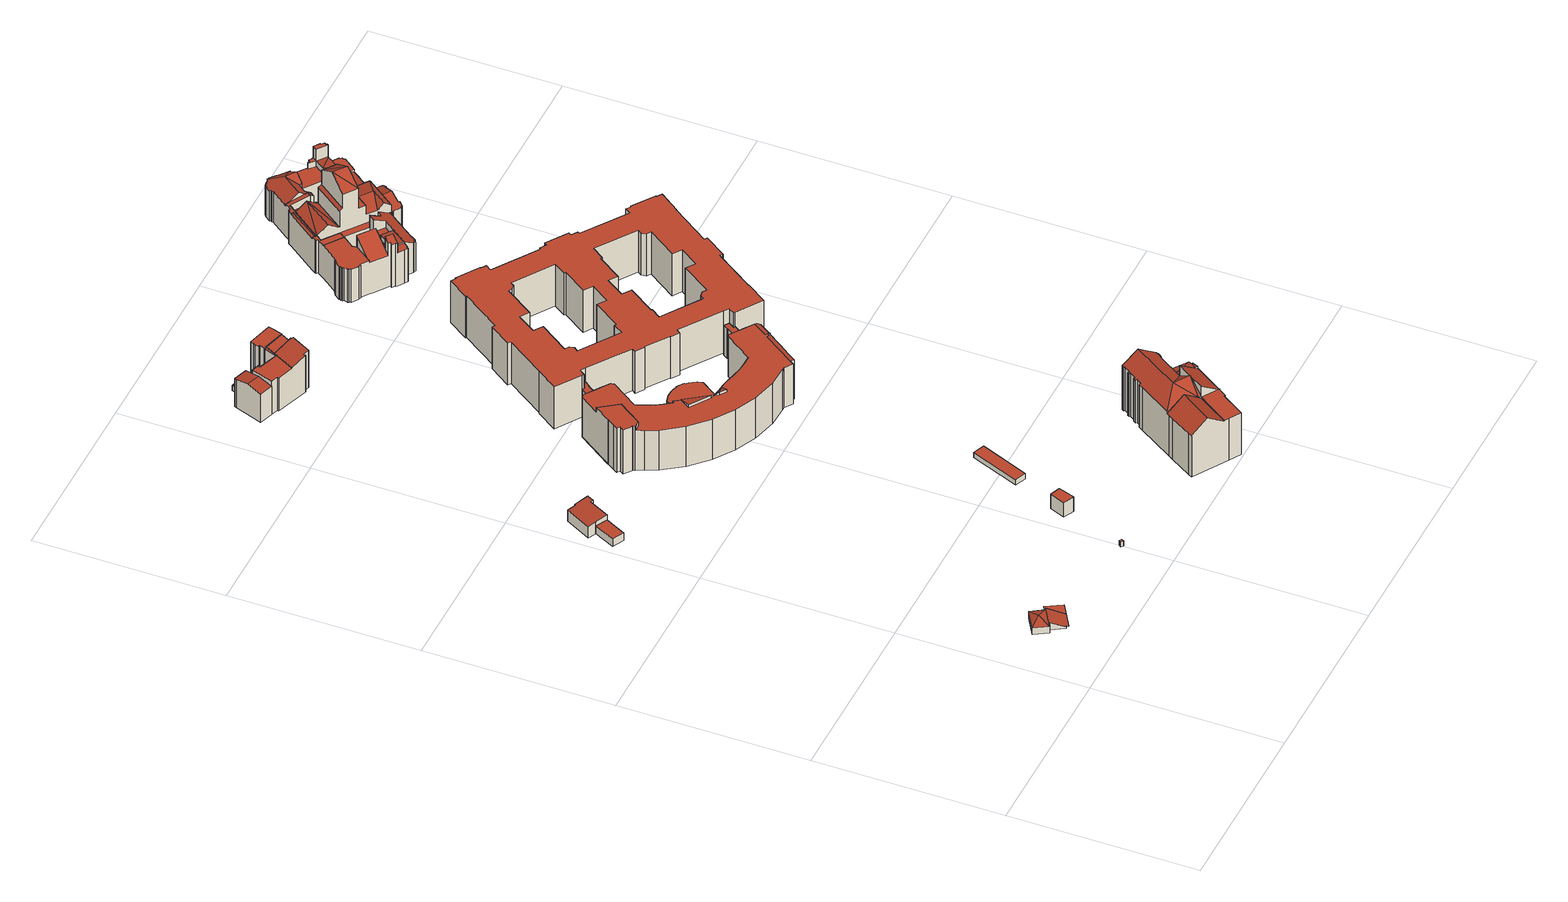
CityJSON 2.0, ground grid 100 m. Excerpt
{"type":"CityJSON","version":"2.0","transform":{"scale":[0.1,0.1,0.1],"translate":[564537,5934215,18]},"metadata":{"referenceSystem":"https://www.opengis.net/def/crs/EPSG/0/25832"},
"CityObjects":{
"building1":{"type":"Building","attributes":{"Gemeindeschluessel":"02100106","Geometrietyp2DReferenz":"3000","function":"31001_2080","roofType":"2100","measuredHeight":6.02,"storeysAboveGround":1},"address":[{"country":"Germany","locality":"Hamburg","thoroughfareName":"Glacischaussee","postcode":"20355"}],"geometry":[{"type":"Solid","lod":"2","boundaries":[[[[0,1,2]],[[3,1,0]],[[4,0,2,5]],[[6,7,8,9,10,11,12,13,14,15]],[[3,0,4]],[[16,17,18,19]],[[14,13,4,5]],[[12,11,18,20]],[[11,10,19,18]],[[10,9,21,19]],[[9,8,22,21]],[[8,7,23,22]],[[7,6,24,23]],[[6,15,25,24]],[[3,4,13,12,20,26]],[[26,20,18,17,16,19,21,22,23,24,25,27]],[[25,15,14,5,2,1,27]],[[27,1,3,26]]]],"semantics":{"surfaces":[{"type":"RoofSurface"},{"type":"WallSurface"},{"type":"GroundSurface"}],"values":[[0,0,0,0,0,0,1,1,1,1,1,1,1,1,1,2,1,1]]}}]},
"building2":{"type":"Building","attributes":{"Gemeindeschluessel":"02100106","Geometrietyp2DReferenz":"3000","function":"51009_1610","roofType":"1000","measuredHeight":4.71},"address":[{"country":"Germany","locality":"Hamburg","postcode":"20359"}],"geometry":[{"type":"Solid","lod":"2","boundaries":[[[[28,29,30,31]],[[32,33,34,35]],[[30,29,32,35]],[[29,28,33,32]],[[28,31,34,33]],[[31,30,35,34]]]],"semantics":{"surfaces":[{"type":"RoofSurface"},{"type":"GroundSurface"},{"type":"WallSurface"}],"values":[[0,1,2,2,2,2]]}}]},
"building3":{"type":"Building","attributes":{"Gemeindeschluessel":"02100106","Geometrietyp2DReferenz":"3000","function":"31001_3270","roofType":"1000","measuredHeight":8.21,"storeysAboveGround":2},"address":[{"country":"Germany","locality":"Hamburg","thoroughfareNumber":"20","thoroughfareName":"Glacischaussee","postcode":"20359"}],"geometry":[{"type":"Solid","lod":"2","boundaries":[[[[36,37,38,39,40,41,42,43,44]],[[45,46,47,48,49,50,51,52,53]],[[43,42,45,53]],[[42,41,46,45]],[[41,40,47,46]],[[40,39,48,47]],[[39,38,49,48]],[[38,37,50,49]],[[37,36,51,50]],[[36,44,52,51]],[[44,43,53,52]]]],"semantics":{"surfaces":[{"type":"RoofSurface"},{"type":"GroundSurface"},{"type":"WallSurface"}],"values":[[0,1,2,2,2,2,2,2,2,2,2]]}}]},
"building4":{"type":"Building","attributes":{"Gemeindeschluessel":"02100106","Geometrietyp2DReferenz":"3000","function":"31001_3270","roofType":"1000","measuredHeight":3,"storeysAboveGround":2},"address":[{"country":"Germany","locality":"Hamburg","thoroughfareName":"Glacischaussee","postcode":"20355"}],"geometry":[{"type":"Solid","lod":"2","boundaries":[[[[54,55,56,57]],[[58,59,60,61]],[[59,54,57,60]],[[58,55,54,59]],[[61,56,55,58]],[[60,57,56,61]]]],"semantics":{"surfaces":[{"type":"GroundSurface"},{"type":"RoofSurface"},{"type":"WallSurface"}],"values":[[0,1,2,2,2,2]]}}]},
"building5":{"type":"Building","attributes":{"Gemeindeschluessel":"02100106","Geometrietyp2DReferenz":"3000","function":"31001_2460","roofType":"1000","measuredHeight":9,"storeysAboveGround":1},"address":[{"country":"Germany","locality":"Hamburg","thoroughfareName":"Glacischaussee","postcode":"20355"}],"geometry":[{"type":"Solid","lod":"2","boundaries":[[[[62,63,64,65]],[[66,67,68,69]],[[67,62,65,68]],[[66,63,62,67]],[[69,64,63,66]],[[68,65,64,69]]]],"semantics":{"surfaces":[{"type":"GroundSurface"},{"type":"RoofSurface"},{"type":"WallSurface"}],"values":[[0,1,2,2,2,2]]}}]},
"building6":{"type":"Building","attributes":{"Gemeindeschluessel":"02100109","Geometrietyp2DReferenz":"3000","function":"31001_1120","roofType":"3100","measuredHeight":18.99,"storeysAboveGround":5},"address":[{"country":"Germany","locality":"Hamburg","thoroughfareNumber":"59","thoroughfareName":"Feldstraße","postcode":"20357"}],"geometry":[{"type":"Solid","lod":"2","boundaries":[[[[70,71,72,73]],[[74,75,76,77,71,70]],[[73,72,78,79]],[[77,76,80,81]],[[76,75,82,80]],[[75,74,83,82]],[[74,70,73,79,83]],[[72,71,77,81,78]],[[81,80,82,83,79,78]]]],"semantics":{"surfaces":[{"type":"RoofSurface"},{"type":"WallSurface"},{"type":"GroundSurface"}],"values":[[0,0,1,1,1,1,1,1,2]]}}]},
"building7":{"type":"Building","attributes":{"Gemeindeschluessel":"02100106","Geometrietyp2DReferenz":"3000","function":"31001_3270","roofType":"1000","measuredHeight":3.38,"storeysAboveGround":1},"address":[{"country":"Germany","locality":"Hamburg","thoroughfareName":"Glacischaussee","postcode":"20355"}],"geometry":[{"type":"Solid","lod":"2","boundaries":[[[[84,85,86,87]],[[88,89,90,91]],[[86,85,88,91]],[[85,84,89,88]],[[84,87,90,89]],[[87,86,91,90]]]],"semantics":{"surfaces":[{"type":"RoofSurface"},{"type":"GroundSurface"},{"type":"WallSurface"}],"values":[[0,1,2,2,2,2]]}}]},
"building8":{"type":"Building","attributes":{"Gemeindeschluessel":"02100109","Geometrietyp2DReferenz":"3000","function":"31001_2460","roofType":"1000","measuredHeight":3.24,"storeysAboveGround":1},"address":[{"country":"Germany","locality":"Hamburg","thoroughfareName":"Karolinenstraße","postcode":"20357"}],"geometry":[{"type":"Solid","lod":"2","boundaries":[[[[92,93,94,95]],[[93,96,97,94]],[[96,98,99,97]],[[95,100,101,92]],[[100,99,98,101]],[[100,95,94,97,99]],[[98,96,93,92,101]]]],"semantics":{"surfaces":[{"type":"WallSurface"},{"type":"GroundSurface"},{"type":"RoofSurface"}],"values":[[0,0,0,0,0,1,2]]}}]},
"building9":{"type":"Building","attributes":{"Gemeindeschluessel":"02100109","Geometrietyp2DReferenz":"3000","function":"31001_1120","roofType":"1000","measuredHeight":23.28,"storeysAboveGround":6},"address":[{"country":"Germany","locality":"Hamburg","thoroughfareNumber":"60","thoroughfareName":"Feldstraße","postcode":"20357"}],"geometry":[{"type":"Solid","lod":"2","boundaries":[[[[102,103,104,105,106,107,108,109]],[[110,111,112,113]],[[114,115,116,117]],[[115,118,119,116]],[[118,120,121,119]],[[120,122,123,121]],[[124,125,126,127]],[[125,114,117,126]],[[107,106,113,112]],[[105,104,128,129]],[[104,103,130,128]],[[103,102,131,130]],[[102,109,132,131]],[[128,130,131,132,127,126,117,116,119,121,123,133,134,129]],[[133,135,136,111,110,134]],[[134,110,113,106,105,129]],[[108,107,112,111,136,137]],[[132,109,108,137,124,127]],[[133,123,122,135]],[[122,120,118,115,114,125,124,137,136,135]]]],"semantics":{"surfaces":[{"type":"RoofSurface"},{"type":"WallSurface"},{"type":"GroundSurface"}],"values":[[0,0,1,1,1,1,1,1,1,1,1,1,1,2,1,1,1,1,1,0]]}}]},
"building10":{"type":"Building","attributes":{"Gemeindeschluessel":"02100106","Geometrietyp2DReferenz":"3000","function":"31001_3010","roofType":"1000","measuredHeight":27.4,"storeysAboveGround":7},"address":[{"country":"Germany","locality":"Hamburg","thoroughfareName":"Sievekingplatz","postcode":"20355"}],"geometry":[{"type":"Solid","lod":"2","boundaries":[[[[138,139,140,141,142,143,144,145]],[[146,147,148]],[[149,150,151,152,153,154,155,156,157,158,159,160,161,162,163,164,165,166]],[[167,146,148]],[[168,169,170]],[[168,170,171]],[[171,170,172]],[[171,172,173]],[[174,175,176,177,178,179,180,181]],[[182,183,184,185,186]],[[187,188,189,190,191,192]],[[193,194,195,196,197,198,199]],[[200,201,202,203]],[[201,204,205,202]],[[204,206,207,205]],[[208,209,210,211]],[[209,200,203,210]],[[212,213,214,215]],[[216,217,218,219]],[[220,221,222,223]],[[224,225,226,227]],[[225,228,229,226]],[[228,230,191,229]],[[231,232,145,144]],[[233,234,235,236]],[[143,142,237,238]],[[142,141,239,237]],[[141,140,240,239]],[[140,139,241,240]],[[139,138,242,241]],[[147,146,243,244]],[[148,147,244,245]],[[165,164,187,192]],[[164,163,246,187]],[[163,162,247,246]],[[162,161,248,247]],[[161,160,249,248]],[[160,159,250,249]],[[159,158,251,250]],[[158,157,252,251]],[[157,156,253,252]],[[156,155,254,253]],[[155,154,255,254]],[[154,153,256,255]],[[153,152,257,256]],[[152,151,258,257]],[[151,150,197,258]],[[150,149,198,197]],[[167,148,245,259]],[[172,170,260]],[[173,261,171]],[[173,172,260,261]],[[262,168,171]],[[263,264,265,199]],[[264,266,267,265]],[[268,269,270,271]],[[272,273,274,275]],[[276,277,278,279]],[[176,175,280,281]],[[175,174,282,280]],[[174,181,283,282]],[[284,285,286,287]],[[288,289,290,291]],[[292,293,294,295]],[[296,186,185]],[[297,178,177]],[[183,182,298,299]],[[300,301,302,303]],[[294,304,299,298,281,280,282,283,275,274,271,270,305,306,307,308,309,310,311,312,313,219,218,211,210,203,202,205,207,314,315,223,222,316,238,237,239,240,241,242,317,236,235,318,319,227,226,229,191,190,189,188,187,246,247,248,249,250,251,252,253,254,255,256,257,258,197,196,195,194,193,199,265,267,320,321,279,278,322,291,290,303,302,295]],[[306,305,323,324]],[[325,326,327,328,329,324,323,269,268,273,272,180,179,178,297,296,185,184,330,285,284,331,277,276,332,333,266,264,263,262,171,261,260,170,259,245,244,243,230,228,225,224,334,335,234,233,336,232,231,337,221,220,338,215,214,339,340]],[[216,341,342,213,212,343,206,204,201,200,209,208,217]],[[315,314,207,223]],[[207,206,343,338,220,223]],[[339,342,341,313,312,340]],[[224,227,319,334]],[[146,167,259,170,169,166,165,192,191,230,243]],[[326,310,309,327]],[[276,279,321,332]],[[323,305,270,269]],[[298,182,186,296,297,177,176,281]],[[184,183,299,304,330]],[[295,302,301,292]],[[303,290,289,300]],[[294,293,286,285,330,304]],[[322,331,284,287,288,291]],[[331,322,278,277]],[[283,181,180,272,275]],[[268,271,274,273]],[[332,321,320,333]],[[333,320,267,266]],[[262,263,199,198,149,166,169,168]],[[329,307,306,324]],[[327,309,308,328]],[[328,308,307,329]],[[233,236,317,336]],[[242,138,145,232,336,317]],[[316,337,231,144,143,238]],[[334,319,318,335]],[[335,318,235,234]],[[337,316,222,221]],[[325,311,310,326]],[[340,312,311,325]],[[216,219,313,341]],[[342,339,214,213]],[[208,211,218,217]],[[212,215,338,343]],[[289,288,287,286,293,292,301,300]]]],"semantics":{"surfaces":[{"type":"RoofSurface"},{"type":"WallSurface"},{"type":"GroundSurface"}],"values":[[0,0,0,0,0,0,0,0,0,0,0,0,1,1,1,1,1,1,1,1,1,1,1,1,1,1,1,1,1,1,1,1,1,1,1,1,1,1,1,1,1,1,1,1,1,1,1,1,1,1,1,1,1,1,1,1,1,1,1,1,1,1,1,1,1,1,1,1,2,1,0,0,0,1,1,1,1,1,1,1,1,1,1,1,1,1,1,1,1,1,1,1,1,1,1,1,1,1,1,1,1,1,1,1,1,1,1,0]]}}]},
"building11":{"type":"Building","attributes":{"Gemeindeschluessel":"02100109","Geometrietyp2DReferenz":"3000","function":"31001_1120","roofType":"1000","measuredHeight":20.91,"storeysAboveGround":6},"address":[{"country":"Germany","locality":"Hamburg","thoroughfareNumber":"1","thoroughfareName":"Karolinenstraße","postcode":"20357"}],"geometry":[{"type":"Solid","lod":"2","boundaries":[[[[344,345,346,347,348,349,350,351,352,353,354]],[[355,356,357,358,359,360,361,134,133,362,363]],[[353,352,355,363]],[[352,351,356,355]],[[351,350,357,356]],[[350,349,358,357]],[[349,348,359,358]],[[348,347,360,359]],[[347,346,361,360]],[[346,345,134,361]],[[345,344,133,134]],[[344,354,362,133]],[[354,353,363,362]]]],"semantics":{"surfaces":[{"type":"RoofSurface"},{"type":"GroundSurface"},{"type":"WallSurface"}],"values":[[0,1,2,2,2,2,2,2,2,2,2,2,2]]}}]},
"building12":{"type":"Building","attributes":{"name":"Handwerkskammer","Gemeindeschluessel":"02100106","Geometrietyp2DReferenz":"3000","function":"31001_2010","roofType":"3100","measuredHeight":32.86,"storeysAboveGround":6},"address":[{"country":"Germany","locality":"Hamburg","thoroughfareNumber":"12a","thoroughfareName":"Holstenwall","postcode":"20355"}],"geometry":[{"type":"Solid","lod":"2","boundaries":[[[[364,365,366,367,368,369,370,371]],[[372,373,364,371,374]],[[375,376,377,378,379,380,381,382,383,384]],[[385,386,387,388]],[[389,373,390]],[[391,381,392,393,394,395,396,385,389]],[[397,398,395]],[[399,400,397,401]],[[402,403,401,397,395]],[[404,402,395,405]],[[406,407,408,409]],[[370,369,410,411]],[[369,368,412,410]],[[368,367,413,412]],[[414,366,365]],[[383,382,372,374]],[[380,392,381]],[[378,377,415,416]],[[377,376,417,415]],[[376,375,418,417]],[[375,384,419,418]],[[420,421,422,423]],[[421,424,425,422]],[[426,427,428,429]],[[427,430,431,428]],[[430,432,433,431]],[[432,434,435,433]],[[434,436,437,435]],[[436,438,439,437]],[[438,440,441,439]],[[440,442,443,441]],[[442,444,445,443]],[[444,446,447,445]],[[446,448,449,447]],[[448,450,451,449]],[[452,426,429,453]],[[391,389,390]],[[396,395,398]],[[454,455,456,457]],[[458,459,460,461]],[[459,462,463,460]],[[462,464,465,463]],[[464,466,467,465]],[[466,468,469,467]],[[468,470,471,469]],[[470,472,473,471]],[[472,474,475,473]],[[474,476,477,475]],[[400,399,407,406]],[[405,395,394]],[[478,479,480,481]],[[479,482,483,480]],[[482,484,485,483]],[[484,486,487,485]],[[486,488,489,487]],[[455,454,488,486,484,482,479,478,490,491,387,386,397,492]],[[384,383,374,371,370,411,419]],[[423,413,367,366,414,420]],[[416,415,417,418,419,411,410,412,413,423,422,425,453,429,428,431,433,435,437,439,441,443,445,447,449,451,493,481,480,483,485,487,489,457,456,494,495,496,497,461,460,463,465,467,469,471,473,475,477,498]],[[387,414,365,373]],[[421,420,414,387,491,450,448,446,444,442,440,438,436,434,432,430,427,426,452,424]],[[456,455,492,409,408,494]],[[494,408,407,399,401,403,495]],[[495,403,402,404,496]],[[498,477,476,499]],[[489,488,454,457]],[[493,490,478,481]],[[397,400,406,409,492]],[[497,393,500,458,461]],[[496,404,405,394,393,497]],[[396,398,397,386,385]],[[382,381,391,390,373,372]],[[451,450,491,490,493]],[[385,388,389]],[[452,453,425,424]],[[498,499,501,379,378,416]],[[393,392,380,379,501,500]],[[365,364,373]],[[501,499,476,474,472,470,468,466,464,462,459,458,500]],[[389,388,387,373]]]],"semantics":{"surfaces":[{"type":"RoofSurface"},{"type":"WallSurface"},{"type":"GroundSurface"}],"values":[[0,0,0,0,0,0,0,0,0,0,0,1,1,1,1,1,1,1,1,1,1,1,1,1,1,1,1,1,1,1,1,1,1,1,1,1,1,1,1,1,1,1,1,1,1,1,1,1,1,1,1,1,1,1,1,0,1,1,2,0,0,1,1,1,1,1,1,1,1,1,1,1,1,1,1,1,1,1,0,0]]}}]},
"building13":{"type":"Building","attributes":{"name":"Gericht","Gemeindeschluessel":"02100106","Geometrietyp2DReferenz":"3000","function":"31001_3010","roofType":"1000","measuredHeight":25.96,"storeysAboveGround":4},"address":[{"country":"Germany","locality":"Hamburg","thoroughfareNumber":"1","thoroughfareName":"Sievekingplatz","postcode":"20355"}],"geometry":[{"type":"Solid","lod":"2","boundaries":[[[[502,503,504,505,506,507,508,509,510,511,512,513,514,515,516,517,518,519,520,521,522,523,524,525,526,527,528,529,530,531,532,533,534,535,536,537,538,539,540,541,542,543,544,545,546,547,548,549,550,551,552,553,554,555,556,557,558,559,560,561],[562,563,564,565,566,567,568,569,570,571,572,573,574,575,576,577,578,579,580,581,582,583],[584,585,586,587,588,589,590,591,592,593,594,595,596,597,598,599,600,601,602,603,604,605]],[[606,607,608,609,610,611,612,613,614,615,616,617,618,619,620,621,622,623,624,625,626,627,628,629,630,631,632,633,634,635,636,637,638,639,640,641,642,643,644,645,646,647,648,649,650,651,652,653,654,655,656,657,658,659,660,661,662,663,664,665],[666,667,668,669,670,671,672,673,674,675,676,677,678,679,680,681,682,683,684,685,686,687],[688,689,690,691,692,693,694,695,696,697,698,699,700,701,702,703,704,705,706,707,708,709]],[[663,502,561,664]],[[662,503,502,663]],[[661,504,503,662]],[[660,505,504,661]],[[659,506,505,660]],[[658,507,506,659]],[[657,508,507,658]],[[656,509,508,657]],[[655,510,509,656]],[[654,511,510,655]],[[653,512,511,654]],[[652,513,512,653]],[[651,514,513,652]],[[650,515,514,651]],[[649,516,515,650]],[[648,517,516,649]],[[647,518,517,648]],[[646,519,518,647]],[[645,520,519,646]],[[644,521,520,645]],[[643,522,521,644]],[[642,523,522,643]],[[641,524,523,642]],[[640,525,524,641]],[[639,526,525,640]],[[638,527,526,639]],[[637,528,527,638]],[[636,529,528,637]],[[635,530,529,636]],[[634,531,530,635]],[[633,532,531,634]],[[632,533,532,633]],[[631,534,533,632]],[[630,535,534,631]],[[629,536,535,630]],[[628,537,536,629]],[[627,538,537,628]],[[626,539,538,627]],[[625,540,539,626]],[[624,541,540,625]],[[623,542,541,624]],[[622,543,542,623]],[[621,544,543,622]],[[620,545,544,621]],[[619,546,545,620]],[[618,547,546,619]],[[617,548,547,618]],[[616,549,548,617]],[[615,550,549,616]],[[614,551,550,615]],[[613,552,551,614]],[[612,553,552,613]],[[611,554,553,612]],[[610,555,554,611]],[[609,556,555,610]],[[608,557,556,609]],[[607,558,557,608]],[[606,559,558,607]],[[665,560,559,606]],[[664,561,560,665]],[[685,562,583,686]],[[684,563,562,685]],[[683,564,563,684]],[[682,565,564,683]],[[681,566,565,682]],[[680,567,566,681]],[[679,568,567,680]],[[678,569,568,679]],[[677,570,569,678]],[[676,571,570,677]],[[675,572,571,676]],[[674,573,572,675]],[[673,574,573,674]],[[672,575,574,673]],[[671,576,575,672]],[[670,577,576,671]],[[669,578,577,670]],[[668,579,578,669]],[[667,580,579,668]],[[666,581,580,667]],[[687,582,581,666]],[[686,583,582,687]],[[707,584,605,708]],[[706,585,584,707]],[[705,586,585,706]],[[704,587,586,705]],[[703,588,587,704]],[[702,589,588,703]],[[701,590,589,702]],[[700,591,590,701]],[[699,592,591,700]],[[698,593,592,699]],[[697,594,593,698]],[[696,595,594,697]],[[695,596,595,696]],[[694,597,596,695]],[[693,598,597,694]],[[692,599,598,693]],[[691,600,599,692]],[[690,601,600,691]],[[689,602,601,690]],[[688,603,602,689]],[[709,604,603,688]],[[708,605,604,709]]]],"semantics":{"surfaces":[{"type":"GroundSurface"},{"type":"RoofSurface"},{"type":"WallSurface"}],"values":[[0,1,2,2,2,2,2,2,2,2,2,2,2,2,2,2,2,2,2,2,2,2,2,2,2,2,2,2,2,2,2,2,2,2,2,2,2,2,2,2,2,2,2,2,2,2,2,2,2,2,2,2,2,2,2,2,2,2,2,2,2,2,2,2,2,2,2,2,2,2,2,2,2,2,2,2,2,2,2,2,2,2,2,2,2,2,2,2,2,2,2,2,2,2,2,2,2,2,2,2,2,2,2,2,2,2]]}}]},
"building14":{"type":"Building","attributes":{"name":"Gericht","Gemeindeschluessel":"02100106","Geometrietyp2DReferenz":"3000","function":"31001_3010","roofType":"3100","measuredHeight":46.44,"storeysAboveGround":4},"address":[{"country":"Germany","locality":"Hamburg","thoroughfareNumber":"2","thoroughfareName":"Sievekingplatz","postcode":"20355"}],"geometry":[{"type":"Solid","lod":"2","boundaries":[[[[710,711,712,713,714,715]],[[716,717,718,711,710,719]],[[720,721,722]],[[722,721,723]],[[724,725,726,727,728,729,730,731]],[[732,733,734,735,736,737,738]],[[722,723,739]],[[740,741,742,743,744,745,746]],[[722,739,747]],[[748,749,750,751,752]],[[753,754,755]],[[756,753,757]],[[757,753,755]],[[758,756,757]],[[759,760,761]],[[762,763,764]],[[765,764,763,766]],[[767,768,769,759,761,770]],[[771,772,773,774,775,776,777,778,779,780]],[[781,782,783,784,785,786,787,788,789,778,777]],[[790,791,792,793]],[[794,795,796,797]],[[798,799,800,795,794]],[[801,802,798,794,797]],[[803,804,805,806,807,808,809,810]],[[811,812,813,814,815,816,817,818,819,820,821]],[[822,823,824,825,826,827,828,829]],[[780,779,830,831]],[[832,833,834,835,836]],[[837,838,839]],[[840,841,842,843]],[[841,844,845,842]],[[844,846,847,845]],[[846,848,849,847]],[[848,850,851,849]],[[852,853,854,855]],[[853,856,857,854]],[[856,858,859,857]],[[860,861,862,863]],[[861,864,865,862]],[[866,715,714]],[[867,721,716,719]],[[716,721,867,868,869,870]],[[871,860,863,872]],[[721,720,717,716]],[[730,729,873,874]],[[873,729,728,745,736,875,876]],[[745,728,727,737,736]],[[726,725,877,878]],[[725,724,879,877]],[[724,731,880,879]],[[734,733,881,882]],[[733,732,883,881]],[[732,738,884,883]],[[736,745,744,885,875]],[[744,743,886,885]],[[741,887,742]],[[746,745,736,735]],[[888,889,890,891]],[[889,892,893,890]],[[892,894,895,893]],[[896,897,720,717,898,899]],[[720,897,718,717]],[[900,713,712]],[[751,750,747,739]],[[901,902,903,904]],[[902,905,906,903]],[[905,907,908,906]],[[907,909,910,908]],[[909,911,912,910]],[[911,913,914,912]],[[913,915,916,914]],[[915,917,918,916]],[[919,920,921,922]],[[776,775,923,924]],[[775,774,925,923]],[[774,773,926,925]],[[773,772,927,926]],[[772,771,928,927]],[[788,787,929,930]],[[787,786,931,929]],[[786,785,932,931]],[[785,784,933,932]],[[784,783,934,933]],[[783,782,935,934]],[[782,781,936,935]],[[937,938,832,836]],[[793,792,939,940]],[[801,797,820,819]],[[809,808,941,942]],[[807,806,943,944]],[[806,805,945,943]],[[805,804,946,945]],[[818,817,947,948]],[[817,816,949,947]],[[816,815,950,949]],[[815,814,951,950]],[[814,813,952,951]],[[813,812,953,952]],[[811,821,954]],[[828,827,803,810]],[[826,825,955,956]],[[825,824,957,955]],[[824,823,958,957]],[[823,822,959,958]],[[960,961,962,963]],[[964,965,966,967]],[[968,873,876,969]],[[970,971,972,973]],[[974,975,976,977]],[[975,978,979,976]],[[978,980,981,979]],[[980,982,983,981]],[[984,985,986,987]],[[985,988,989,986]],[[990,991,992]],[[993,994,995]],[[996,896,899,997]],[[998,999,1000,1001]],[[999,1002,1003,1000]],[[1002,1004,1005,1003]],[[1004,1006,1007,1005]],[[1006,1008,1009,1007]],[[1008,1010,1011,1009]],[[1010,1012,1013,1011]],[[1012,1014,1015,1013]],[[1014,1016,1017,1015]],[[1018,919,922,1019]],[[1020,1021,982,1022]],[[1023,1024,1025,1026]],[[1024,1027,1028,1025]],[[1027,1029,1030,1028]],[[1031,1032,1033,1034]],[[1035,1036,1037,1038]],[[1036,1039,1040,1037]],[[1039,1041,1042,1040]],[[1041,1043,1044,1042]],[[1043,1045,1046,1044]],[[1045,1047,1048,1046]],[[1047,1049,1050,1048]],[[1049,1051,1052,1050]],[[1053,762,1054,1055]],[[1056,1057,1058,1059]],[[1060,1061,1062,1063]],[[1061,1064,1065,1062]],[[1066,1067,1068,1069]],[[1067,1070,1071,1068]],[[1070,1072,1073,1071]],[[1074,1066,1069,1075]],[[1076,1077,1078,1079]],[[938,1080,833,832]],[[874,873,968,1081,1082,1083,839,838,1084]],[[1085,1086,1087,1088,1089,1019,1090,1019,922,921,1091,1092,1093,1094,1095,870,869,1096]],[[1097,1098,880,731,730,874,1084,838,837,840,843,1099]],[[1100,960,963,1101,871,872,1102,1103,1104,859,858]],[[1056,1059,1105,1106,1107,898,717,720,722,747,750,749,756,758]],[[1108,1109,1110,1111,1112,1113,1114,1115,901,904]],[[1094,1093,1092,1091,921,920,1116,1117,770,761,760,1118,1119,1120,755,754,752,751,739,723,721,716,870,1095]],[[1121,1122,1123,1124,1125,953,812,811,954,1126,1127,1128,1129,1130,1131,1132]],[[968,969,970,973,1133,1134,966,965,1082,1081]],[[1058,1057,1135,834,1136,1137,1138,1033,1032,1139]],[[1140,1141,1142,1143,1090,1019,1089,1088,1087,1086,1144,1145]],[[937,1129,1128,1127,1126,954,821,1146,1147,1077,1076,1080,938]],[[915,913,911,909,907,905,902,901,1115,1114,1113,1112,1148,1117,1116,920,919,1018,1021,1020,1149,742,887,917]],[[951,952,953,1125,1124,1123,1122,1121,1132,1150,1151,930,929,931,932,933,934,935,936,1152,924,923,925,926,927,928,1153,1154,1155,1111,1110,1109,1108,904,903,906,908,910,912,914,916,918,1156,1157,1158,882,881,883,884,1159,878,877,879,880,1098,1097,1099,843,842,845,847,849,851,1160,1161,1162,1163,1164,1165,1166,1167,1168,1169,1170,1171,1172,1173,1174,1175,1176,1177,1178,855,854,857,859,1104,1103,1102,872,863,862,865,1179,1180,891,890,893,895,1181,1182,1001,1000,1003,1005,1007,1009,1011,1013,1015,1017,1183,1184,1185,1038,1037,1040,1042,1044,1046,1048,1050,1052,1186,1187,1188,1189,1190,944,943,945,946,1191,956,955,957,958,959,1192,1193,1194,1195,948,947,949,950],[1196,1197,1198,1199,1200,1201,1026,1025,1028,1030,1202,1203,987,986,989,1204,1034,1033,1138,1137,1136,1205,1206,1075,1069,1068,1071,1073,1207,1063,1062,1065,1208],[1141,1140,1145,1144,1209,1210,967,966,1134,1133,973,972,1211,1212,1213,977,976,979,981,983,1142,1143,1142]],[[1214,1215,1216,1217,1218,1219,1220,1221,1222,1223,1224,1225,850,848,846,844,841,840,837,839,1226,965,964,961,960,1100,858,856,853,852,1227,1228,1229,1230,1231,1232,1233]],[[1234,1235,1064,1061,1060,1236,1072,1070,1067,1066,1074,1079,1078,940,939,1237,1238,1239,942,941,1240,1241,1242,1055,1054,1243,1244,1245]],[[1231,1230,1229,1176,1175,1174,1173,1232]],[[866,714,713,900,888,891,1180,1179,865,864]],[[1246,990,992,998,1001,1182,1181,895,894]],[[1247,1248,835,834,1135,1249,1250,1119,1118]],[[1251,1252,1253,1185,1184,1183,1017,1016]],[[1148,830,779,778,789,768,767,770,1117]],[[1199,1198,1197,1245,1244,765,766,1254,1200]],[[768,789,788,930,1151,1150,1132,1131,769]],[[791,796,795,800,1239,1238,1237,939,792]],[[798,802,1194,1193,1192,959,822,829,799]],[[1210,1209,1144,1086,1085,1255,962,961,964,967]],[[1021,1018,1019,1090,1143,1142,983,982]],[[984,987,1203,1202,1030,1029,994,993,996,997]],[[1208,1065,1064,1235,1234,1245,1197,1196]],[[833,1080,1076,1079,1074,1075,1206,1205,1136,834]],[[1240,1189,1188,1187,1242,1241]],[[1236,1060,1063,1207,1073,1072]],[[1055,1242,1187,1186,1052,1051,1053]],[[995,1256,991,1257]],[[1031,1034,1204,989,988,1258]],[[1259,974,977,1213,1212,1260]],[[1261,1260,1212,1211,972,971]],[[1255,1085,1096,869,868,1262]],[[800,799,829,828,810,809,942,1239]],[[956,1191,946,804,803,827,826]],[[808,807,944,1190,1189,1240,941]],[[819,818,948,1195,1194,802,801]],[[1147,1146,790,793,940,1078,1077]],[[1146,821,820,797,796,791,790]],[[1153,928,771,780,831,1154]],[[1152,936,781,777,776,924]],[[1243,1054,762,764,765,1244]],[[1035,1038,1185,1253]],[[1130,1129,937,836,835,1248,1263]],[[1201,1200,1254,1264,1023,1026]],[[1154,831,830,1148,1112,1111,1155]],[[1265,1056,758,757,755,1120]],[[1020,1022,886,743,742,1149]],[[753,756,749,748,752,754]],[[918,917,887,741,740,1157,1156]],[[1158,1157,740,746,735,734,882]],[[884,738,737,727,726,878,1159]],[[719,710,715,710]],[[718,1266,712,711]],[[1082,965,1226,839,1083]],[[852,855,1178,1227]],[[1176,1229,1228,1227,1178,1177]],[[1171,1214,1233,1232,1173,1172]],[[1214,1171,1170,1215]],[[1168,1217,1216,1215,1170,1169]],[[851,850,1225,1160]],[[1218,1217,1168,1167,1166,1219]],[[1220,1219,1166,1165,1164,1221]],[[1162,1223,1222,1221,1164,1163]],[[1224,1223,1162,1161,1160,1225]],[[1106,1105,1059,1058,1139,1032,1031,1258,988,985,984,997,899,898,1107]],[[885,886,1022,982,980,978,975,974,1259,1260,1261,971,970,969,876,875]],[[762,1053,1051,1049,1047,1045,1043,1041,1039,1036,1035,1253,1252,763]],[[759,769,1131,1130,1263,1248,1247,1267]],[[994,1029,1027,1024,1023,1264,1254,766,763,1268,1256,995]],[[759,1267,1247,1118,760]],[[1256,1268,763,1252,1251,1016,1014,1012,1010,1008,1006,1004,1002,999,998,992,991]],[[1250,1249,1135,1057,1056,1265,1120,1119]],[[1266,718,897,896,996,993,995,1257,991,990,1246,894,892,889,888,900,712]],[[1255,1262,868,867,719,710,715,866,864,861,860,871,1101,963,962]]]],"semantics":{"surfaces":[{"type":"RoofSurface"},{"type":"WallSurface"},{"type":"GroundSurface"}],"values":[[0,0,0,0,0,0,0,0,0,0,0,0,0,0,0,0,0,0,0,0,0,0,0,0,0,0,0,0,0,1,1,1,1,1,1,1,1,1,1,1,1,1,1,1,1,1,1,1,1,1,1,1,1,1,1,1,1,1,1,1,1,1,1,1,1,1,1,1,1,1,1,1,1,1,1,1,1,1,1,1,1,1,1,1,1,1,1,1,1,1,1,1,1,1,1,1,1,1,1,1,1,1,1,1,1,1,1,1,1,1,1,1,1,1,1,1,1,1,1,1,1,1,1,1,1,1,1,1,1,1,1,1,1,1,1,1,1,1,1,1,1,1,1,1,1,1,1,1,1,1,1,0,0,1,1,1,1,1,1,1,1,1,0,0,2,0,0,1,1,1,1,1,1,1,1,1,1,1,1,1,1,1,1,1,1,1,1,1,1,1,1,1,1,1,1,1,1,1,1,1,1,1,1,1,1,1,1,1,1,1,1,1,1,1,1,1,1,1,1,1,1,1,0,0,0,0,0,0,0,0,0,0]]}}]}
},
"vertices":[
[323,400,64],[251,402,44],[292,334,44],[354,465,44],[396,397,44],[292,333,44],[311,343,52],[354,273,11],[365,280,11],[373,267,4],[448,313,4],[397,397,53],[396,396,53],[396,397,53],[292,333,53],[293,332,52],[507,349,3],[456,433,3],[397,397,3],[448,313,3],[396,396,3],[373,267,3],[365,280,3],[354,273,3],[311,343,3],[293,332,3],[354,465,3],[251,402,3],
[125,2530,88],[65,2562,88],[8,2452,88],[68,2421,88],[65,2562,41],[125,2530,41],[68,2421,41],[8,2452,41],
[125,2530,118],[180,2637,118],[193,2630,120],[212,2667,120],[143,2704,111],[140,2698,111],[97,2720,106],[25,2583,106],[65,2562,111],[97,2720,38],[140,2698,38],[143,2704,38],[212,2667,38],[193,2630,38],[180,2637,38],[125,2530,38],[65,2562,38],[25,2583,38],
[972,245,37],[959,253,37],[968,266,37],[980,258,37],[959,253,67],[972,245,67],[980,258,67],[968,266,67],
[1142,575,4],[1085,600,4],[1118,681,4],[1171,660,4],[1085,600,94],[1142,575,94],[1171,660,94],[1118,681,94],
[289,4389,216],[216,4414,216],[188,4335,202],[262,4310,202],[303,4428,210],[317,4467,203],[244,4493,202],[240,4484,204],[188,4335,27],[262,4310,27],[244,4493,27],[240,4484,27],[317,4467,27],[303,4428,27],
[1370,1135,38],[1310,1159,38],[1206,900,38],[1265,876,38],[1310,1159,5],[1370,1135,5],[1265,876,5],[1206,900,5],
[404,4533,61],[408,4532,61],[408,4532,28],[404,4533,28],[380,4457,61],[380,4457,28],[319,4473,61],[319,4473,28],[345,4549,28],[345,4549,61],
[476,4238,254],[506,4227,261],[562,4331,261],[554,4335,259],[556,4339,259],[450,4377,235],[386,4258,235],[472,4228,254],[589,4401,234],[479,4430,234],[450,4377,234],[556,4339,234],[262,4310,232],[303,4428,232],[303,4428,28],[262,4310,28],[341,4414,232],[341,4414,28],[336,4403,232],[336,4403,28],[438,4367,232],[438,4367,28],[295,4290,232],[298,4298,232],[298,4298,28],[295,4290,28],[562,4331,28],[554,4335,28],[506,4227,28],[476,4238,28],[472,4228,28],[463,4435,28],[589,4401,28],[463,4435,232],[479,4430,232],[386,4258,232],
[868,2945,190],[871,2943,190],[888,2969,190],[862,2987,190],[842,2958,190],[834,2963,190],[780,2884,190],[812,2862,190],[881,2475,258],[846,2423,269],[951,2351,269],[1045,2339,159],[1137,2473,159],[1136,2481,159],[1130,2501,159],[1120,2519,159],[1109,2536,159],[1094,2551,159],[1097,2555,159],[1061,2579,159],[1058,2576,159],[1039,2583,159],[1019,2587,159],[999,2588,159],[979,2587,159],[959,2582,159],[952,2580,159],[881,2475,159],[971,2348,159],[971,2348,258],[1045,2339,251],[971,2348,251],[973,2345,253],[1041,2334,253],[986,2327,267],[1020,2303,267],[1376,2124,248],[1404,2165,248],[1407,2163,247],[1487,2281,247],[1460,2285,253],[1459,2285,253],[1344,2116,253],[1362,2104,248],[1534,2350,248],[1531,2369,251],[1521,2376,253],[1470,2300,253],[1491,2286,248],[952,2580,5],[940,2575,5],[922,2565,5],[906,2553,5],[858,2509,5],[881,2475,5],[1131,2400,5],[1137,2420,5],[1139,2440,5],[1139,2461,5],[1137,2473,5],[1045,2339,5],[1103,2331,5],[545,2663,279],[559,2684,279],[559,2684,5],[545,2663,5],[586,2723,279],[586,2723,5],[585,2724,279],[585,2724,5],[549,2630,279],[563,2651,279],[563,2651,5],[549,2630,5],[714,2712,279],[629,2587,279],[629,2587,253],[714,2712,253],[590,2601,279],[589,2600,279],[589,2600,5],[590,2601,5],[717,2913,253],[732,2916,253],[732,2916,5],[717,2913,5],[799,2580,253],[823,2540,253],[823,2540,5],[799,2580,5],[851,2502,253],[851,2502,5],[858,2509,253],[780,2884,253],[812,2862,253],[860,2828,253],[863,2812,253],[863,2812,5],[860,2828,5],[842,2958,5],[834,2963,5],[862,2987,5],[888,2969,5],[871,2943,5],[868,2945,5],[881,2475,253],[846,2423,253],[951,2351,253],[959,2582,5],[979,2587,5],[999,2588,5],[1019,2587,5],[1039,2583,5],[1058,2576,5],[1061,2579,5],[1097,2555,5],[1094,2551,5],[1109,2536,5],[1120,2519,5],[1130,2501,5],[1136,2481,5],[971,2348,253],[986,2327,253],[1020,2303,253],[1045,2339,253],[1103,2331,253],[1148,2319,253],[1148,2319,5],[1194,2311,253],[1194,2311,5],[1287,2123,253],[1288,2124,253],[1288,2124,5],[1287,2123,5],[1343,2116,253],[1329,2095,253],[1329,2095,5],[1343,2116,5],[1389,2455,253],[1403,2458,253],[1403,2458,5],[1389,2455,5],[1404,2165,5],[1407,2163,5],[1376,2124,5],[1362,2104,5],[1450,2426,253],[1482,2404,253],[1482,2404,190],[1450,2426,190],[1506,2507,190],[1504,2509,190],[1504,2509,5],[1506,2507,5],[1528,2487,190],[1536,2482,190],[1536,2482,5],[1528,2487,5],[1491,2286,253],[1487,2281,253],[1534,2350,5],[1531,2369,5],[1522,2535,190],[1548,2517,190],[1548,2517,5],[1522,2535,5],[1482,2403,5],[1273,2123,5],[1160,2128,5],[1034,2159,5],[916,2214,5],[809,2287,5],[715,2378,5],[640,2484,5],[612,2549,5],[594,2589,5],[584,2725,5],[714,2913,5],[780,2883,5],[812,2861,5],[762,2665,5],[779,2621,5],[1241,2307,5],[1287,2307,5],[1450,2425,5],[1273,2123,253],[1160,2128,253],[640,2484,253],[715,2378,253],[809,2287,253],[916,2214,253],[1034,2159,253],[1482,2403,253],[1450,2425,253],[1287,2307,253],[1241,2307,253],[779,2621,253],[762,2665,253],[812,2861,253],[780,2883,253],[645,2810,253],[595,2587,253],[612,2549,253],[594,2589,279],[595,2587,279],[645,2810,279],
[463,4435,237],[589,4401,237],[604,4447,237],[611,4472,237],[613,4477,237],[479,4513,237],[478,4508,237],[473,4494,237],[469,4484,237],[462,4465,237],[472,4462,237],[469,4484,28],[473,4494,28],[478,4508,28],[479,4513,28],[613,4477,28],[611,4472,28],[604,4447,28],[472,4462,28],[462,4465,28],
[1766,276,339],[1694,321,277],[1683,328,268],[1674,313,268],[1659,290,268],[1589,177,270],[1577,157,270],[1656,107,339],[1849,225,267],[1838,232,277],[1739,56,267],[1819,7,274],[1899,129,274],[1904,125,274],[1934,170,274],[1936,168,274],[1937,170,274],[1932,173,274],[1849,225,274],[1739,56,274],[1760,43,274],[1901,305,340],[1948,379,277],[1816,354,343],[1899,302,343],[1896,299,340],[1849,225,277],[1849,225,340],[1937,170,270],[2036,322,270],[2036,323,270],[2021,332,282],[1948,379,340],[1963,402,277],[1948,379,282],[2065,383,269],[1986,437,269],[2063,380,270],[2054,362,274],[2052,363,274],[2058,359,274],[2036,323,282],[1986,437,75],[2065,383,75],[2070,391,75],[1989,442,75],[1589,177,15],[1577,157,15],[1659,290,15],[1674,313,15],[1683,328,277],[1904,125,15],[1934,170,15],[1899,129,15],[1819,7,15],[1760,43,15],[1798,506,277],[1812,527,277],[1812,527,15],[1798,506,15],[1819,522,283],[1819,522,15],[1831,553,278],[1841,568,279],[1841,568,15],[1831,553,15],[1846,565,283],[1846,565,15],[1867,596,283],[1867,596,15],[1861,600,278],[1861,600,15],[1867,609,278],[1867,609,15],[1874,605,284],[1874,605,15],[1894,634,284],[1894,634,15],[1895,637,284],[1895,637,15],[1889,641,279],[1889,641,15],[1895,649,280],[1895,649,15],[1898,647,282],[1898,647,15],[1902,654,282],[1902,654,15],[1837,549,284],[1837,549,15],[2036,516,277],[1987,443,278],[1987,443,15],[2036,516,15],[2109,275,75],[2088,242,75],[2088,242,15],[2109,275,15],[2088,228,75],[2088,228,15],[2085,214,75],[2085,214,15],[2081,201,75],[2081,201,15],[2074,188,75],[2074,188,15],[2065,177,75],[2065,177,15],[2055,167,75],[2055,167,15],[2043,159,75],[2043,159,15],[2031,153,75],[2031,153,15],[2058,547,276],[2055,542,276],[2055,542,15],[2058,547,15],[2058,539,274],[2058,539,15],[2056,536,274],[2056,536,15],[2044,518,274],[2044,518,15],[2040,513,274],[2040,513,15],[2009,581,317],[1977,603,343],[1989,442,277],[2009,581,15],[2070,391,15],[2052,363,15],[2058,359,15],[2036,322,15],[2009,120,15],[2009,120,75],[2036,322,75],[1936,168,75],
[1137,2776,18],[1134,2772,18],[1090,2802,18],[1103,2822,18],[888,2969,18],[862,2987,18],[842,2958,18],[834,2963,18],[703,3052,18],[777,3161,18],[781,3158,18],[923,3367,18],[908,3377,18],[986,3492,18],[1001,3482,18],[1143,3691,18],[1138,3694,18],[1212,3803,18],[1238,3786,18],[1241,3791,18],[1357,3713,18],[1354,3709,18],[1380,3691,18],[1359,3662,18],[1591,3504,18],[1597,3512,18],[1630,3489,18],[1638,3500,18],[1640,3503,18],[1750,3428,18],[1748,3425,18],[1741,3414,18],[1773,3391,18],[1767,3382,18],[1995,3222,18],[2015,3251,18],[2040,3233,18],[2043,3237,18],[2157,3158,18],[2154,3153,18],[2181,3135,18],[2105,3027,18],[2103,3028,18],[1961,2824,18],[1975,2814,18],[1976,2814,18],[1898,2699,18],[1896,2700,18],[1882,2710,18],[1740,2503,18],[1743,2501,18],[1668,2391,18],[1536,2482,18],[1528,2487,18],[1548,2517,18],[1522,2535,18],[1309,2682,18],[1295,2662,18],[1252,2691,18],[1255,2695,18],[1581,2678,18],[1609,2683,18],[1629,2669,18],[1736,2824,18],[1783,2792,18],[1850,2888,18],[1803,2921,18],[1909,3074,18],[1888,3088,18],[1883,3114,18],[1898,3135,18],[1693,3276,18],[1649,3213,18],[1642,3217,18],[1556,3091,18],[1511,3123,18],[1444,3025,18],[1490,2994,18],[1393,2852,18],[1400,2848,18],[1365,2797,18],[1567,2658,18],[1083,3272,18],[976,3116,18],[998,3101,18],[1002,3076,18],[987,3055,18],[1190,2916,18],[1224,2967,18],[1233,2961,18],[1330,3104,18],[1376,3072,18],[1442,3170,18],[1396,3202,18],[1482,3327,18],[1474,3332,18],[1518,3397,18],[1313,3534,18],[1301,3516,18],[1273,3512,18],[1256,3523,18],[1150,3369,18],[1104,3401,18],[1037,3304,18],[1295,2662,278],[1309,2682,278],[1522,2535,278],[1548,2517,278],[1528,2487,278],[1536,2482,278],[1668,2391,278],[1743,2501,278],[1740,2503,278],[1882,2710,278],[1896,2700,278],[1898,2699,278],[1976,2814,278],[1975,2814,278],[1961,2824,278],[2103,3028,278],[2105,3027,278],[2181,3135,278],[2154,3153,278],[2157,3158,278],[2043,3237,278],[2040,3233,278],[2015,3251,278],[1995,3222,278],[1767,3382,278],[1773,3391,278],[1741,3414,278],[1748,3425,278],[1750,3428,278],[1640,3503,278],[1638,3500,278],[1630,3489,278],[1597,3512,278],[1591,3504,278],[1359,3662,278],[1380,3691,278],[1354,3709,278],[1357,3713,278],[1241,3791,278],[1238,3786,278],[1212,3803,278],[1138,3694,278],[1143,3691,278],[1001,3482,278],[986,3492,278],[908,3377,278],[923,3367,278],[781,3158,278],[777,3161,278],[703,3052,278],[834,2963,278],[842,2958,278],[862,2987,278],[888,2969,278],[1103,2822,278],[1090,2802,278],[1134,2772,278],[1137,2776,278],[1255,2695,278],[1252,2691,278],[1400,2848,278],[1393,2852,278],[1490,2994,278],[1444,3025,278],[1511,3123,278],[1556,3091,278],[1642,3217,278],[1649,3213,278],[1693,3276,278],[1898,3135,278],[1883,3114,278],[1888,3088,278],[1909,3074,278],[1803,2921,278],[1850,2888,278],[1783,2792,278],[1736,2824,278],[1629,2669,278],[1609,2683,278],[1581,2678,278],[1567,2658,278],[1365,2797,278],[1150,3369,278],[1256,3523,278],[1273,3512,278],[1301,3516,278],[1313,3534,278],[1518,3397,278],[1474,3332,278],[1482,3327,278],[1396,3202,278],[1442,3170,278],[1376,3072,278],[1330,3104,278],[1233,2961,278],[1224,2967,278],[1190,2916,278],[987,3055,278],[1002,3076,278],[998,3101,278],[976,3116,278],[1083,3272,278],[1037,3304,278],[1104,3401,278],
[1310,4543,223],[1428,4703,223],[1426,4705,222],[1419,4710,217],[1301,4550,217],[1309,4544,223],[1320,4536,216],[1438,4696,216],[1429,4702,223],[1311,4543,223],[1438,4696,222],[1320,4536,222],[1488,4659,264],[1370,4499,264],[1333,4156,286],[1349,4144,286],[1347,4142,284],[1354,4136,284],[1382,4173,310],[1349,4198,310],[1330,4173,292],[1340,4165,292],[1402,4103,226],[1411,4116,226],[1414,4113,226],[1432,4136,226],[1382,4173,226],[1354,4136,226],[1386,4113,226],[1419,4462,222],[1432,4137,231],[1433,4137,231],[1436,4140,230],[1499,4224,221],[1448,4262,221],[1382,4173,231],[1432,4136,231],[1539,4622,222],[1492,4532,332],[1552,4612,332],[1539,4622,321],[1419,4462,321],[1432,4452,332],[1492,4532,484],[1432,4452,421],[1500,4401,421],[1552,4612,421],[1560,4481,484],[1621,4562,421],[1675,4396,268],[1585,4338,239],[1614,4316,268],[1702,4840,217],[1611,4824,262],[1662,4787,262],[1634,4749,230],[1620,4748,224],[1705,4374,239],[1766,4455,239],[1765,4455,239],[1644,4294,239],[1662,4291,191],[1697,4264,191],[1702,4270,194],[1708,4266,194],[1722,4285,202],[1716,4289,202],[1753,4339,224],[1705,4374,224],[1644,4294,188],[1650,4289,188],[1792,4389,201],[1798,4385,201],[1811,4403,193],[1804,4406,194],[1808,4411,192],[1770,4438,192],[1772,4441,191],[1771,4450,188],[1766,4455,188],[1791,4610,222],[1737,4649,222],[1716,4620,222],[1769,4582,222],[1778,4700,229],[1776,4701,229],[1737,4649,221],[1791,4610,221],[1865,4712,221],[1866,4714,221],[1815,4753,221],[1856,4697,221],[1854,4699,221],[1831,4775,222],[1824,4780,222],[1821,4777,222],[1807,4788,222],[1798,4777,222],[1788,4785,222],[1783,4779,222],[1815,4753,222],[1846,4570,205],[1899,4640,205],[1896,4642,205],[1899,4646,205],[1896,4648,205],[1902,4657,205],[1891,4665,205],[1894,4669,205],[1856,4697,205],[1791,4610,205],[1827,4584,205],[1871,4721,293],[1866,4724,293],[1874,4735,293],[1858,4747,293],[1861,4752,293],[1831,4775,293],[1815,4753,293],[1866,4714,293],[1643,4293,188],[1649,4289,188],[1735,4536,188],[1683,4575,188],[1675,4565,188],[1654,4537,188],[1707,4499,188],[1249,4235,224],[1249,4235,214],[1258,4246,224],[1209,4265,224],[1205,4260,224],[1205,4260,20],[1209,4265,20],[1194,4268,224],[1194,4268,20],[1192,4265,224],[1192,4265,20],[1160,4289,224],[1160,4289,20],[1163,4293,224],[1163,4293,20],[1179,4381,224],[1183,4378,224],[1183,4378,20],[1179,4381,20],[1190,4388,224],[1190,4388,20],[1195,4384,224],[1195,4384,20],[1286,4523,223],[1290,4529,223],[1290,4529,20],[1286,4523,20],[1287,4531,223],[1287,4531,20],[1301,4550,223],[1320,4536,223],[1299,4506,223],[1299,4506,188],[1320,4536,188],[1294,4518,223],[1294,4518,20],[1349,4198,235],[1330,4173,214],[1382,4173,188],[1349,4198,188],[1349,4144,20],[1347,4142,20],[1333,4156,20],[1340,4165,20],[1411,4116,20],[1414,4113,20],[1402,4103,20],[1386,4113,20],[1448,4262,188],[1499,4224,188],[1433,4137,230],[1431,4728,220],[1435,4725,221],[1435,4725,20],[1431,4728,20],[1441,4733,221],[1441,4733,20],[1449,4727,223],[1449,4727,20],[1468,4736,224],[1438,4696,224],[1438,4696,188],[1468,4736,188],[1419,4710,220],[1518,4134,195],[1521,4132,193],[1521,4132,20],[1518,4134,20],[1506,4112,193],[1506,4112,20],[1502,4114,195],[1502,4114,20],[1498,4108,195],[1498,4108,20],[1495,4111,197],[1495,4111,20],[1488,4101,197],[1488,4101,20],[1477,4109,204],[1477,4109,20],[1474,4106,204],[1474,4106,20],[1563,4309,230],[1585,4338,230],[1585,4338,188],[1563,4309,188],[1722,4285,20],[1716,4289,20],[1708,4266,20],[1702,4270,20],[1697,4264,20],[1662,4291,20],[1772,4441,20],[1771,4450,20],[1770,4438,20],[1808,4411,20],[1804,4406,20],[1811,4403,20],[1798,4385,20],[1792,4389,20],[1707,4499,232],[1735,4536,232],[1716,4620,188],[1769,4582,188],[1788,4785,188],[1783,4779,188],[1807,4788,20],[1798,4777,20],[1821,4777,20],[1824,4780,20],[1891,4665,20],[1894,4669,20],[1902,4657,20],[1896,4648,20],[1899,4646,20],[1896,4642,20],[1899,4640,20],[1846,4570,191],[1858,4747,20],[1861,4752,20],[1874,4735,20],[1866,4724,20],[1871,4721,20],[1267,4481,224],[1360,4413,224],[1360,4413,223],[1267,4481,223],[1316,4354,224],[1320,4330,224],[1320,4330,20],[1316,4354,20],[1402,4269,296],[1402,4269,188],[1407,4265,188],[1407,4273,188],[1407,4273,20],[1407,4265,20],[1415,4286,188],[1423,4289,188],[1423,4289,20],[1415,4286,20],[1439,4291,188],[1439,4291,20],[1469,4331,188],[1469,4331,20],[1489,4316,188],[1489,4316,20],[1546,4661,188],[1558,4652,188],[1558,4652,20],[1546,4661,20],[1566,4662,188],[1566,4662,20],[1474,4761,223],[1493,4747,227],[1474,4761,210],[1568,4690,242],[1568,4690,229],[1557,4699,239],[1554,4671,242],[1554,4671,188],[1546,4858,210],[1542,4861,206],[1542,4861,20],[1546,4858,20],[1550,4871,206],[1550,4871,20],[1546,4874,203],[1546,4874,20],[1568,4904,203],[1568,4904,20],[1571,4902,206],[1571,4902,20],[1578,4911,206],[1578,4911,20],[1583,4907,210],[1583,4907,20],[1586,4912,210],[1586,4912,20],[1591,4909,214],[1591,4909,20],[1512,4347,263],[1512,4347,188],[1540,4278,230],[1489,4316,263],[1540,4278,188],[1586,4714,229],[1612,4694,205],[1612,4694,20],[1586,4714,20],[1595,4671,205],[1595,4671,20],[1569,4691,229],[1569,4691,20],[1580,4652,188],[1572,4641,188],[1572,4641,20],[1580,4652,20],[1612,4917,213],[1617,4913,213],[1617,4913,20],[1612,4917,20],[1619,4916,210],[1619,4916,20],[1626,4911,210],[1626,4911,20],[1630,4916,206],[1630,4916,20],[1662,4891,206],[1662,4891,20],[1659,4888,209],[1659,4888,20],[1673,4877,209],[1673,4877,20],[1671,4875,211],[1671,4875,20],[1713,4842,211],[1702,4840,188],[1713,4842,188],[1621,4562,295],[1641,4590,295],[1641,4590,188],[1621,4562,188],[1706,4672,188],[1712,4677,188],[1712,4677,20],[1706,4672,20],[1729,4684,188],[1729,4684,20],[1678,4611,188],[1709,4651,188],[1709,4651,20],[1678,4611,20],[1704,4658,188],[1704,4658,20],[1704,4665,188],[1704,4665,20],[1698,4596,188],[1698,4596,20],[1697,4594,271],[1749,4555,232],[1749,4555,188],[1697,4594,188],[1683,4575,271],[1334,4320,296],[1320,4330,296],[1267,4259,235],[1262,4225,214],[1383,4443,188],[1383,4444,188],[1410,4424,188],[1411,4423,188],[1433,4406,188],[1513,4347,188],[1534,4376,188],[1500,4401,188],[1432,4452,188],[1419,4462,188],[1370,4499,188],[1348,4470,188],[1262,4225,20],[1330,4173,20],[1249,4235,20],[1227,4427,224],[1290,4512,223],[1290,4512,20],[1267,4481,20],[1227,4427,20],[1552,4612,188],[1539,4622,188],[1488,4659,188],[1554,4183,20],[1594,4238,20],[1617,4268,20],[1638,4297,20],[1638,4297,196],[1617,4268,196],[1594,4238,195],[1554,4183,195],[1614,4316,211],[1644,4294,192],[1534,4376,239],[1534,4376,295],[1500,4401,295],[1761,4459,20],[1789,4496,20],[1803,4515,20],[1824,4542,20],[1846,4570,20],[1824,4542,192],[1803,4515,192],[1789,4496,192],[1761,4459,192],[1761,4459,239],[1760,4459,239],[1760,4459,20],[1402,4269,20],[1334,4320,20],[1675,4565,295],[1675,4565,20],[1641,4590,20],[1595,4624,20],[1595,4624,188],[1411,4423,20],[1433,4406,20],[1512,4347,20],[1513,4347,20],[1383,4444,20],[1410,4424,20],[1791,4610,232],[1769,4582,232],[1643,4293,192],[1499,4224,230],[1765,4455,20],[1766,4455,20],[1753,4339,20],[1650,4289,20],[1649,4289,20],[1643,4293,20],[1433,4137,20],[1432,4137,20],[1432,4136,20],[1354,4136,20],[1155,4299,20],[1155,4300,20],[1157,4302,20],[1155,4303,20],[1153,4305,20],[1156,4308,20],[1156,4309,20],[1156,4313,20],[1157,4328,20],[1156,4329,20],[1153,4331,20],[1157,4336,20],[1157,4337,20],[1153,4339,20],[1155,4343,20],[1157,4345,20],[1159,4349,20],[1157,4350,20],[1157,4351,20],[1301,4550,20],[1419,4710,20],[1460,4742,20],[1474,4761,20],[1596,4910,20],[1602,4911,20],[1608,4912,20],[1713,4842,20],[1722,4836,20],[1733,4827,20],[1742,4821,20],[1788,4785,20],[1831,4775,20],[1866,4714,20],[1865,4712,20],[1854,4699,20],[1856,4697,20],[1654,4738,20],[1638,4750,20],[1634,4749,20],[1620,4748,20],[1611,4747,20],[1607,4743,20],[1568,4690,20],[1554,4671,20],[1568,4661,20],[1683,4575,20],[1697,4594,20],[1706,4671,20],[1674,4724,20],[1383,4443,20],[1360,4413,20],[1409,4279,20],[1410,4280,20],[1412,4283,20],[1157,4336,224],[1153,4331,224],[1156,4329,224],[1157,4328,224],[1156,4313,224],[1156,4309,224],[1156,4308,224],[1153,4305,224],[1155,4303,224],[1157,4302,224],[1155,4300,224],[1155,4299,224],[1267,4259,224],[1157,4351,224],[1157,4350,224],[1159,4349,224],[1157,4345,224],[1155,4343,224],[1153,4339,224],[1157,4337,224],[1654,4738,188],[1674,4724,188],[1706,4671,188],[1737,4649,188],[1776,4701,188],[1815,4753,188],[1742,4821,188],[1733,4827,188],[1722,4836,188],[1662,4787,188],[1634,4749,188],[1638,4750,188],[1460,4742,223],[1594,4457,268],[1654,4537,239],[1654,4537,295],[1594,4457,295],[1596,4910,216],[1602,4911,220],[1608,4912,217],[1611,4747,229],[1383,4443,223],[1532,4718,262],[1532,4718,234],[1568,4661,188],[1412,4283,188],[1410,4280,188],[1409,4279,188],[1348,4470,223],[1707,4499,239],[1607,4743,229],[1560,4481,295],[1428,4703,222],[1646,4418,268],[1570,4769,262]
]}
